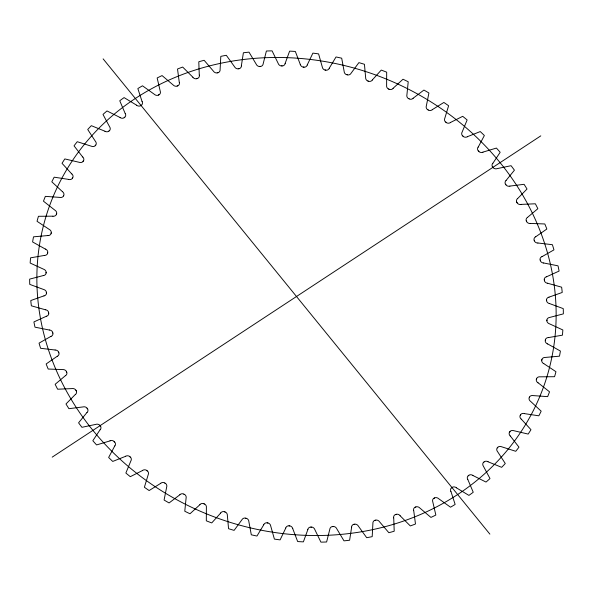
<?xml version="1.0" encoding="UTF-8"?>
<svg xmlns="http://www.w3.org/2000/svg" width="593" height="593" viewBox="0 0 593 593"><rect width="100%" height="100%" fill="white"/><g stroke="black" fill="none" stroke-linecap="round" stroke-linejoin="round"><path stroke-width="0.89" d="M45.987 272.357L45.965 272.928M547.013 320.702L547.035 320.072M241.358 65.823L243.389 52.755A270.386 241.766 21.1 0 1 249.016 52.154L256.235 64.229A3.654 3.269 21.1 0 0 259.771 66.564M351.642 527.177L349.611 540.245A270.386 241.766 21.1 0 1 343.984 540.846L336.765 528.771A3.654 3.269 21.1 0 0 333.229 526.436M47.596 252.388L47.514 253.018M545.404 340.612L545.486 339.982M51.08 232.879L50.968 233.375M541.906 360.181L542.046 359.566M285.114 63.503L289.614 51.131A270.386 241.766 21.1 0 1 295.336 51.45L300.251 64.34M307.886 529.497L303.386 541.869A270.386 241.766 21.1 0 1 297.664 541.55L292.749 528.659M56.446 213.791L56.283 214.273M536.539 379.268L536.732 378.668M307.204 65L312.889 53.125A270.386 241.766 21.1 0 1 318.604 53.896L322.303 67.053A3.654 3.269 21.1 0 0 325.134 70.107M285.796 528L280.111 539.875A270.386 241.766 21.1 0 1 274.396 539.104L270.697 525.947A3.654 3.269 21.1 0 0 267.866 522.893M63.636 195.334L63.407 195.853M529.341 397.725L529.593 397.147M329.211 68.262L336.038 56.965A270.386 241.766 21.1 0 1 341.694 58.188L344.162 71.508A3.654 3.269 21.1 0 0 346.646 74.74M263.789 524.738L256.962 536.035A270.386 241.766 21.1 0 1 251.306 534.812L248.838 521.492A3.654 3.269 21.1 0 0 246.354 518.26M72.598 177.648L72.316 178.137M520.372 415.411L520.684 414.863M114.82 445.847L108.63 457.485A270.386 241.766 21.1 0 0 112.744 461.436L125.694 456.276M478.18 147.153L484.37 135.515A270.386 241.766 21.1 0 0 480.256 131.564L467.306 136.724M83.265 160.866L82.976 161.274M509.698 432.186L510.062 431.674M372.315 79.959L381.262 70.078A270.386 241.766 21.1 0 1 386.68 72.176L386.621 85.503A3.654 3.269 21.1 0 0 388.548 89.076M220.685 513.041L211.738 522.922A270.386 241.766 21.1 0 1 206.32 520.824L206.379 507.497A3.654 3.269 21.1 0 0 204.452 503.924M100.143 429.68L92.827 440.703A270.386 241.766 21.1 0 0 96.577 444.935L110.053 440.881M492.857 163.32L500.173 152.297A270.386 241.766 21.1 0 0 496.423 148.065L482.947 152.119M95.592 145.063L95.177 145.544M497.408 447.937L497.823 447.456M393.077 88.305L402.995 79.24A270.386 241.766 21.1 0 1 408.221 81.752L406.902 94.947A3.654 3.269 21.1 0 0 408.495 98.631M199.923 504.695L190.005 513.76A270.386 241.766 21.1 0 1 184.779 511.248L186.098 498.053A3.654 3.269 21.1 0 0 184.505 494.369M86.956 412.498L78.572 422.816A270.386 241.766 21.1 0 0 81.93 427.308L95.829 424.38A3.654 3.269 21.1 0 1 99.928 425.329M506.044 180.502L514.428 170.184A270.386 241.766 21.1 0 0 511.07 165.692L497.171 168.62A3.654 3.269 21.1 0 1 493.072 167.671M109.416 130.467L108.956 130.912M483.584 462.533L484.044 462.088M413.113 98.238L423.913 90.062A270.386 241.766 21.1 0 1 428.917 92.975L426.337 105.917A3.654 3.269 21.1 0 0 427.59 109.698M179.887 494.762L169.087 502.938A270.386 241.766 21.1 0 1 164.083 500.025L166.663 487.083A3.654 3.269 21.1 0 0 165.41 483.302M75.363 394.441L65.979 403.974A270.386 241.766 21.1 0 0 68.921 408.688L83.131 406.909A3.654 3.269 21.1 0 1 87.186 408.229M517.637 198.559L527.021 189.026A270.386 241.766 21.1 0 0 524.079 184.312L509.869 186.091M124.663 117.14L124.159 117.54M468.337 475.86L468.841 475.46M432.26 109.675L443.868 102.456A270.386 241.766 21.1 0 1 448.612 105.739L444.787 118.341A3.654 3.269 21.1 0 0 445.639 122.143M160.74 483.325L149.132 490.544A270.386 241.766 21.1 0 1 144.388 487.261L148.213 474.659A3.654 3.269 21.1 0 0 147.361 470.857M65.46 375.628L55.142 384.308A270.386 241.766 21.1 0 0 57.64 389.216L72.064 388.593A3.654 3.269 21.1 0 1 76 390.224M527.54 217.372L537.858 208.692A270.386 241.766 21.1 0 0 535.36 203.784L520.936 204.407M141.164 105.206L140.674 105.524M451.784 487.831L452.326 487.476M52.206 457.136L540.794 135.864M450.369 122.536L462.696 116.324A270.386 241.766 21.1 0 1 467.136 119.956L462.117 132.12A3.654 3.269 21.1 0 0 462.599 135.945M142.631 470.464L130.304 476.676A270.386 241.766 21.1 0 1 125.864 473.044L130.883 460.88A3.654 3.269 21.1 0 0 130.401 457.055M57.306 356.215L46.143 363.976A270.386 241.766 21.1 0 0 48.181 369.031L62.702 369.58A3.654 3.269 21.1 0 1 66.498 371.514M535.694 236.785L546.857 229.024A270.386 241.766 21.1 0 0 544.819 223.969L530.298 223.42M158.954 94.658L158.375 94.969M434.046 498.342L434.625 498.031M50.976 336.35L39.042 343.132A270.386 241.766 21.1 0 0 40.606 348.299L55.119 350.011M542.024 256.65L553.958 249.868A270.386 241.766 21.1 0 0 552.394 244.701L537.881 242.989M177.678 85.711L177.129 85.948M415.263 507.319L415.871 507.052M46.521 316.188L33.905 321.932A270.386 241.766 21.1 0 0 34.987 327.173L49.375 330.034M546.479 276.812L559.095 271.068A270.386 241.766 21.1 0 0 558.013 265.827L543.625 262.966M197.425 78.313L196.787 78.521M395.575 514.687L396.213 514.479M43.956 295.863L30.769 300.54A270.386 241.766 21.1 0 0 31.355 305.81L45.505 309.798M549.044 297.137L562.231 292.46A270.386 241.766 21.1 0 0 561.645 287.19L547.495 283.202M217.801 72.62L217.208 72.761M375.132 520.395L375.792 520.239M43.326 275.552L29.65 279.118A270.386 241.766 21.1 0 0 29.739 284.381L43.548 289.466A3.654 3.269 21.1 0 1 46.499 292.431M238.838 68.61L238.23 68.699M354.095 524.397L354.77 524.301M44.616 255.398L30.562 257.829A270.386 241.766 21.1 0 0 30.154 263.04L43.519 269.185A3.654 3.269 21.1 0 1 46.195 272.357M548.384 337.602L562.438 335.171A270.386 241.766 21.1 0 0 562.846 329.96L549.481 323.815A3.654 3.269 21.1 0 1 546.805 320.702M260.386 66.327L259.697 66.372M332.614 526.673L333.303 526.628M47.818 235.554L33.505 236.829A270.386 241.766 21.1 0 0 32.593 241.959L45.416 249.112M282.142 65.808L281.512 65.801M310.858 527.192L311.555 527.199M52.918 216.178L38.441 216.289A270.386 241.766 21.1 0 0 37.04 221.293L49.226 229.402A3.654 3.269 21.1 0 1 51.287 232.908M304.001 67.046L303.305 66.979M288.999 525.954L289.695 526.021M325.735 70.018L325.12 69.907M267.191 522.974L267.88 523.093M68.632 179.397L54.163 177.181A270.386 241.766 21.1 0 0 51.821 181.821L62.435 191.658M524.368 413.603L538.837 415.819A270.386 241.766 21.1 0 0 541.179 411.179L530.565 401.342A3.654 3.269 21.1 0 1 529.141 397.658M347.387 74.733L346.705 74.562M245.613 518.267L246.295 518.438M549.452 303.534L563.261 308.619A270.386 241.766 21.1 0 1 563.35 313.882L549.674 317.448A3.654 3.269 21.1 0 0 546.82 320.094M368.587 81.13L367.919 80.9M224.413 511.87L225.081 512.1M389.23 89.165L388.585 88.883M203.77 503.835L204.415 504.117M547.584 343.888L560.407 351.041A270.386 241.766 21.1 0 1 559.495 356.171L545.182 357.446A3.654 3.269 21.1 0 0 541.832 359.551M104.968 131.223L91.337 125.672A270.386 241.766 21.1 0 0 87.72 129.496L95.414 141.349A3.654 3.269 21.1 0 1 95.769 145.174M488.032 461.777L501.663 467.328A270.386 241.766 21.1 0 0 505.28 463.504L497.586 451.651A3.654 3.269 21.1 0 1 497.23 447.826M409.17 98.772L408.547 98.445M183.83 494.228L184.453 494.555M543.774 363.598L555.96 371.707A270.386 241.766 21.1 0 1 554.559 376.711L540.082 376.822A3.654 3.269 21.1 0 0 536.524 378.638M120.127 117.525L106.985 110.935A270.386 241.766 21.1 0 0 102.997 114.434L109.586 126.776A3.654 3.269 21.1 0 1 109.586 130.593M472.873 475.475L486.015 482.065A270.386 241.766 21.1 0 0 490.003 478.566L483.414 466.224A3.654 3.269 21.1 0 1 483.414 462.407M428.25 109.89L427.723 109.549M164.75 483.11L165.336 483.488M538.088 382.796L549.533 391.81A270.386 241.766 21.1 0 1 547.65 396.643L533.122 395.59A3.654 3.269 21.1 0 0 529.386 397.102M136.635 105.191L124.085 97.608A270.386 241.766 21.1 0 0 119.749 100.751L125.182 113.493M456.365 487.809L468.915 495.392A270.386 241.766 21.1 0 0 473.251 492.249L467.818 479.507M446.336 122.425L445.773 122.01M146.664 470.575L147.227 470.99M463.274 136.286L462.755 135.827M129.726 456.714L130.245 457.173M521.254 419.088L530.972 429.68A270.386 241.766 21.1 0 1 528.178 434.076L513.879 430.718A3.654 3.269 21.1 0 0 509.861 431.593M71.746 173.912L62.028 163.32A270.386 241.766 21.1 0 1 64.822 158.924L79.121 162.282A3.654 3.269 21.1 0 0 83.139 161.407M478.944 151.363L478.469 150.874M114.056 441.637L114.531 442.126M510.232 435.899L518.971 447.166A270.386 241.766 21.1 0 1 515.754 451.295L501.737 446.818A3.654 3.269 21.1 0 0 497.668 447.315M82.768 157.101L74.029 145.834A270.386 241.766 21.1 0 1 77.246 141.705L91.263 146.182A3.654 3.269 21.1 0 0 95.332 145.685M192.903 77.238L182.674 67.061A270.386 241.766 21.1 0 0 177.515 69.003L179.279 82.36M400.097 515.762L410.326 525.939A270.386 241.766 21.1 0 0 415.485 523.997L413.721 510.64M493.183 167.5L492.835 167.078M99.772 425.448L100.202 425.982M103.123 58.87L489.877 534.13M506.014 184.719L505.666 184.215M86.986 408.28L87.371 408.844M517.2 202.732L516.874 202.154M75.8 390.268L76.126 390.846M526.71 221.463L526.465 220.922M66.29 371.537L66.564 372.137M450.917 491.389L455.15 504.443A270.386 241.766 21.1 0 1 450.51 507.2L438.642 498.691A3.654 3.269 21.1 0 0 434.469 497.883M142.083 101.611L137.85 88.557A270.386 241.766 21.1 0 1 142.49 85.8L154.358 94.309A3.654 3.269 21.1 0 0 158.531 95.117M534.449 240.706L534.271 240.209M58.529 352.235L58.744 352.85M540.416 260.49L540.275 259.927M52.584 332.51L52.74 333.14M544.5 280.43L544.411 279.852M48.493 312.511L48.589 313.148M393.715 517.852L394.212 531.217A270.386 241.766 21.1 0 1 388.86 532.714L379.564 521.825A3.654 3.269 21.1 0 0 375.68 520.061M199.285 75.148L198.788 61.783A270.386 241.766 21.1 0 1 204.14 60.286L213.436 71.175A3.654 3.269 21.1 0 0 217.32 72.939M546.709 300.547L546.679 300.036M46.284 292.386L46.328 293.024M100.38 425.885A3.654 3.269 21.1 0 1 100.195 429.725M87.556 408.762A3.654 3.269 21.1 0 1 87.008 412.543M76.319 390.787A3.654 3.269 21.1 0 1 75.407 394.486M66.764 372.093A3.654 3.269 21.1 0 1 65.497 375.68M58.952 352.82A3.654 3.269 21.1 0 1 57.343 356.274M55.134 350.011A3.654 3.269 21.1 0 1 58.744 352.227M52.947 333.125A3.654 3.269 21.1 0 1 51.005 336.409M49.375 329.975A3.654 3.269 21.1 0 1 52.777 332.458M48.804 313.148A3.654 3.269 21.1 0 1 46.543 316.239M45.513 309.739A3.654 3.269 21.1 0 1 48.693 312.474M46.536 293.046A3.654 3.269 21.1 0 1 43.978 295.922M46.172 272.965A3.654 3.269 21.1 0 1 43.333 275.612M47.722 253.07A3.654 3.269 21.1 0 1 44.623 255.457M45.439 249.06A3.654 3.269 21.1 0 1 47.803 252.41M51.154 233.501A3.654 3.269 21.1 0 1 47.825 235.614M56.461 214.414A3.654 3.269 21.1 0 1 52.918 216.237M56.654 213.843A3.654 3.269 21.1 0 0 54.927 210.211L43.467 201.19A270.386 241.766 21.1 0 1 45.35 196.357L59.878 197.41A3.654 3.269 21.1 0 0 63.592 195.949M62.45 191.665A3.654 3.269 21.1 0 1 63.836 195.401M72.494 178.256A3.654 3.269 21.1 0 1 68.618 179.457M71.79 173.868A3.654 3.269 21.1 0 1 72.82 177.678M82.812 157.056A3.654 3.269 21.1 0 1 83.487 160.911M109.097 131.06A3.654 3.269 21.1 0 1 104.939 131.275M124.293 117.696A3.654 3.269 21.1 0 1 120.097 117.577M125.242 113.471A3.654 3.269 21.1 0 1 124.819 117.273M140.793 105.695A3.654 3.269 21.1 0 1 136.598 105.235M142.15 101.588A3.654 3.269 21.1 0 1 141.364 105.317M159.087 94.821A3.654 3.269 21.1 0 0 160.229 91.189L157.152 77.95A270.386 241.766 21.1 0 1 162.067 75.585L173.163 84.969A3.654 3.269 21.1 0 0 177.27 86.104M179.345 82.353A3.654 3.269 21.1 0 1 177.856 85.852M196.854 78.713A3.654 3.269 21.1 0 1 192.851 77.275M199.352 75.148A3.654 3.269 21.1 0 1 197.528 78.491M217.95 72.791A3.654 3.269 21.1 0 0 220.099 69.626L220.804 56.357A270.386 241.766 21.1 0 1 226.311 55.297L234.598 66.831A3.654 3.269 21.1 0 0 238.327 68.884M241.425 65.83A3.654 3.269 21.1 0 1 238.972 68.788M260.438 66.52A3.654 3.269 21.1 0 0 263.173 63.785L266.39 51.013A270.386 241.766 21.1 0 1 272.083 50.865L278.176 63.399A3.654 3.269 21.1 0 0 281.438 65.993M285.174 63.518A3.654 3.269 21.1 0 1 282.172 66.001M307.263 65.022A3.654 3.269 21.1 0 1 304.016 67.239M303.349 67.172A3.654 3.269 21.1 0 1 300.251 64.355M329.271 68.291A3.654 3.269 21.1 0 1 325.802 70.219M347.365 74.926A3.654 3.269 21.1 0 0 351.026 73.295L358.891 62.628A270.386 241.766 21.1 0 1 364.443 64.296L365.651 77.676A3.654 3.269 21.1 0 0 367.838 81.071M372.367 79.996A3.654 3.269 21.1 0 1 368.542 81.315M393.137 88.342A3.654 3.269 21.1 0 1 389.171 89.343M413.165 98.275A3.654 3.269 21.1 0 1 409.096 98.949M432.304 109.72A3.654 3.269 21.1 0 1 428.161 110.053M450.413 122.588A3.654 3.269 21.1 0 1 446.225 122.581M467.343 136.775A3.654 3.269 21.1 0 1 463.148 136.434M478.299 150.978A3.654 3.269 21.1 0 1 478.121 147.116M482.984 152.179A3.654 3.269 21.1 0 1 478.803 151.504M492.62 167.115A3.654 3.269 21.1 0 1 492.805 163.275M509.891 186.15A3.654 3.269 21.1 0 1 505.844 184.823M505.481 184.29A3.654 3.269 21.1 0 1 506.029 180.509M520.95 204.466A3.654 3.269 21.1 0 1 517.029 202.828M516.711 202.265A3.654 3.269 21.1 0 1 517.622 198.566M530.312 223.479A3.654 3.269 21.1 0 1 526.525 221.545M526.265 220.967A3.654 3.269 21.1 0 1 527.525 217.379M537.888 243.048A3.654 3.269 21.1 0 1 534.278 240.832M534.071 240.232A3.654 3.269 21.1 0 1 535.679 236.785M540.053 259.875A3.654 3.269 21.1 0 1 541.995 256.591M543.625 263.025A3.654 3.269 21.1 0 1 540.223 260.542M544.196 279.852A3.654 3.269 21.1 0 1 546.457 276.761M547.487 283.261A3.654 3.269 21.1 0 1 544.307 280.526M549.437 303.594A3.654 3.269 21.1 0 1 546.509 300.629M546.464 300.014A3.654 3.269 21.1 0 1 549.022 297.137M545.278 339.93A3.654 3.269 21.1 0 1 548.377 337.543M547.561 343.94A3.654 3.269 21.1 0 1 545.197 340.59M543.751 363.65A3.654 3.269 21.1 0 1 541.698 360.144M538.059 382.848A3.654 3.269 21.1 0 1 536.331 379.216M520.506 414.744A3.654 3.269 21.1 0 1 524.382 413.543M521.21 419.132A3.654 3.269 21.1 0 1 520.18 415.322M510.188 435.944A3.654 3.269 21.1 0 1 509.513 432.089M483.903 461.94A3.654 3.269 21.1 0 1 488.061 461.725M468.707 475.304A3.654 3.269 21.1 0 1 472.903 475.423M467.758 479.529A3.654 3.269 21.1 0 1 468.181 475.727M452.207 487.305A3.654 3.269 21.1 0 1 456.402 487.765M450.85 491.412A3.654 3.269 21.1 0 1 451.636 487.683M433.913 498.179A3.654 3.269 21.1 0 0 432.771 501.811L435.848 515.05A270.386 241.766 21.1 0 1 430.933 517.415L419.837 508.031A3.654 3.269 21.1 0 0 415.73 506.896M413.655 510.647A3.654 3.269 21.1 0 1 415.144 507.148M396.146 514.287A3.654 3.269 21.1 0 1 400.149 515.725M393.648 517.852A3.654 3.269 21.1 0 1 395.472 514.509M375.05 520.209A3.654 3.269 21.1 0 0 372.901 523.374L372.196 536.643A270.386 241.766 21.1 0 1 366.689 537.703L358.402 526.169A3.654 3.269 21.1 0 0 354.673 524.116M351.575 527.17A3.654 3.269 21.1 0 1 354.028 524.212M332.562 526.48A3.654 3.269 21.1 0 0 329.827 529.215L326.61 541.987A270.386 241.766 21.1 0 1 320.917 542.135L314.824 529.601A3.654 3.269 21.1 0 0 311.562 527.007M307.826 529.482A3.654 3.269 21.1 0 1 310.828 526.999M285.737 527.978A3.654 3.269 21.1 0 1 288.984 525.761M289.651 525.828A3.654 3.269 21.1 0 1 292.749 528.645M263.729 524.709A3.654 3.269 21.1 0 1 267.198 522.781M245.635 518.074A3.654 3.269 21.1 0 0 241.974 519.705L234.109 530.372A270.386 241.766 21.1 0 1 228.557 528.704L227.349 515.324A3.654 3.269 21.1 0 0 225.162 511.929M220.633 513.004A3.654 3.269 21.1 0 1 224.458 511.685M199.863 504.658A3.654 3.269 21.1 0 1 203.829 503.657M179.835 494.725A3.654 3.269 21.1 0 1 183.904 494.051M160.696 483.28A3.654 3.269 21.1 0 1 164.839 482.947M142.587 470.412A3.654 3.269 21.1 0 1 146.775 470.419M125.657 456.225A3.654 3.269 21.1 0 1 129.852 456.566M114.701 442.022A3.654 3.269 21.1 0 1 114.879 445.884M110.016 440.821A3.654 3.269 21.1 0 1 114.197 441.496M89.143 425.611A263.077 235.236 21.1 0 0 535.501 406.153A263.077 235.236 21.1 0 0 264.856 57.736A263.077 235.236 21.1 0 0 89.143 425.611"/></g></svg>
